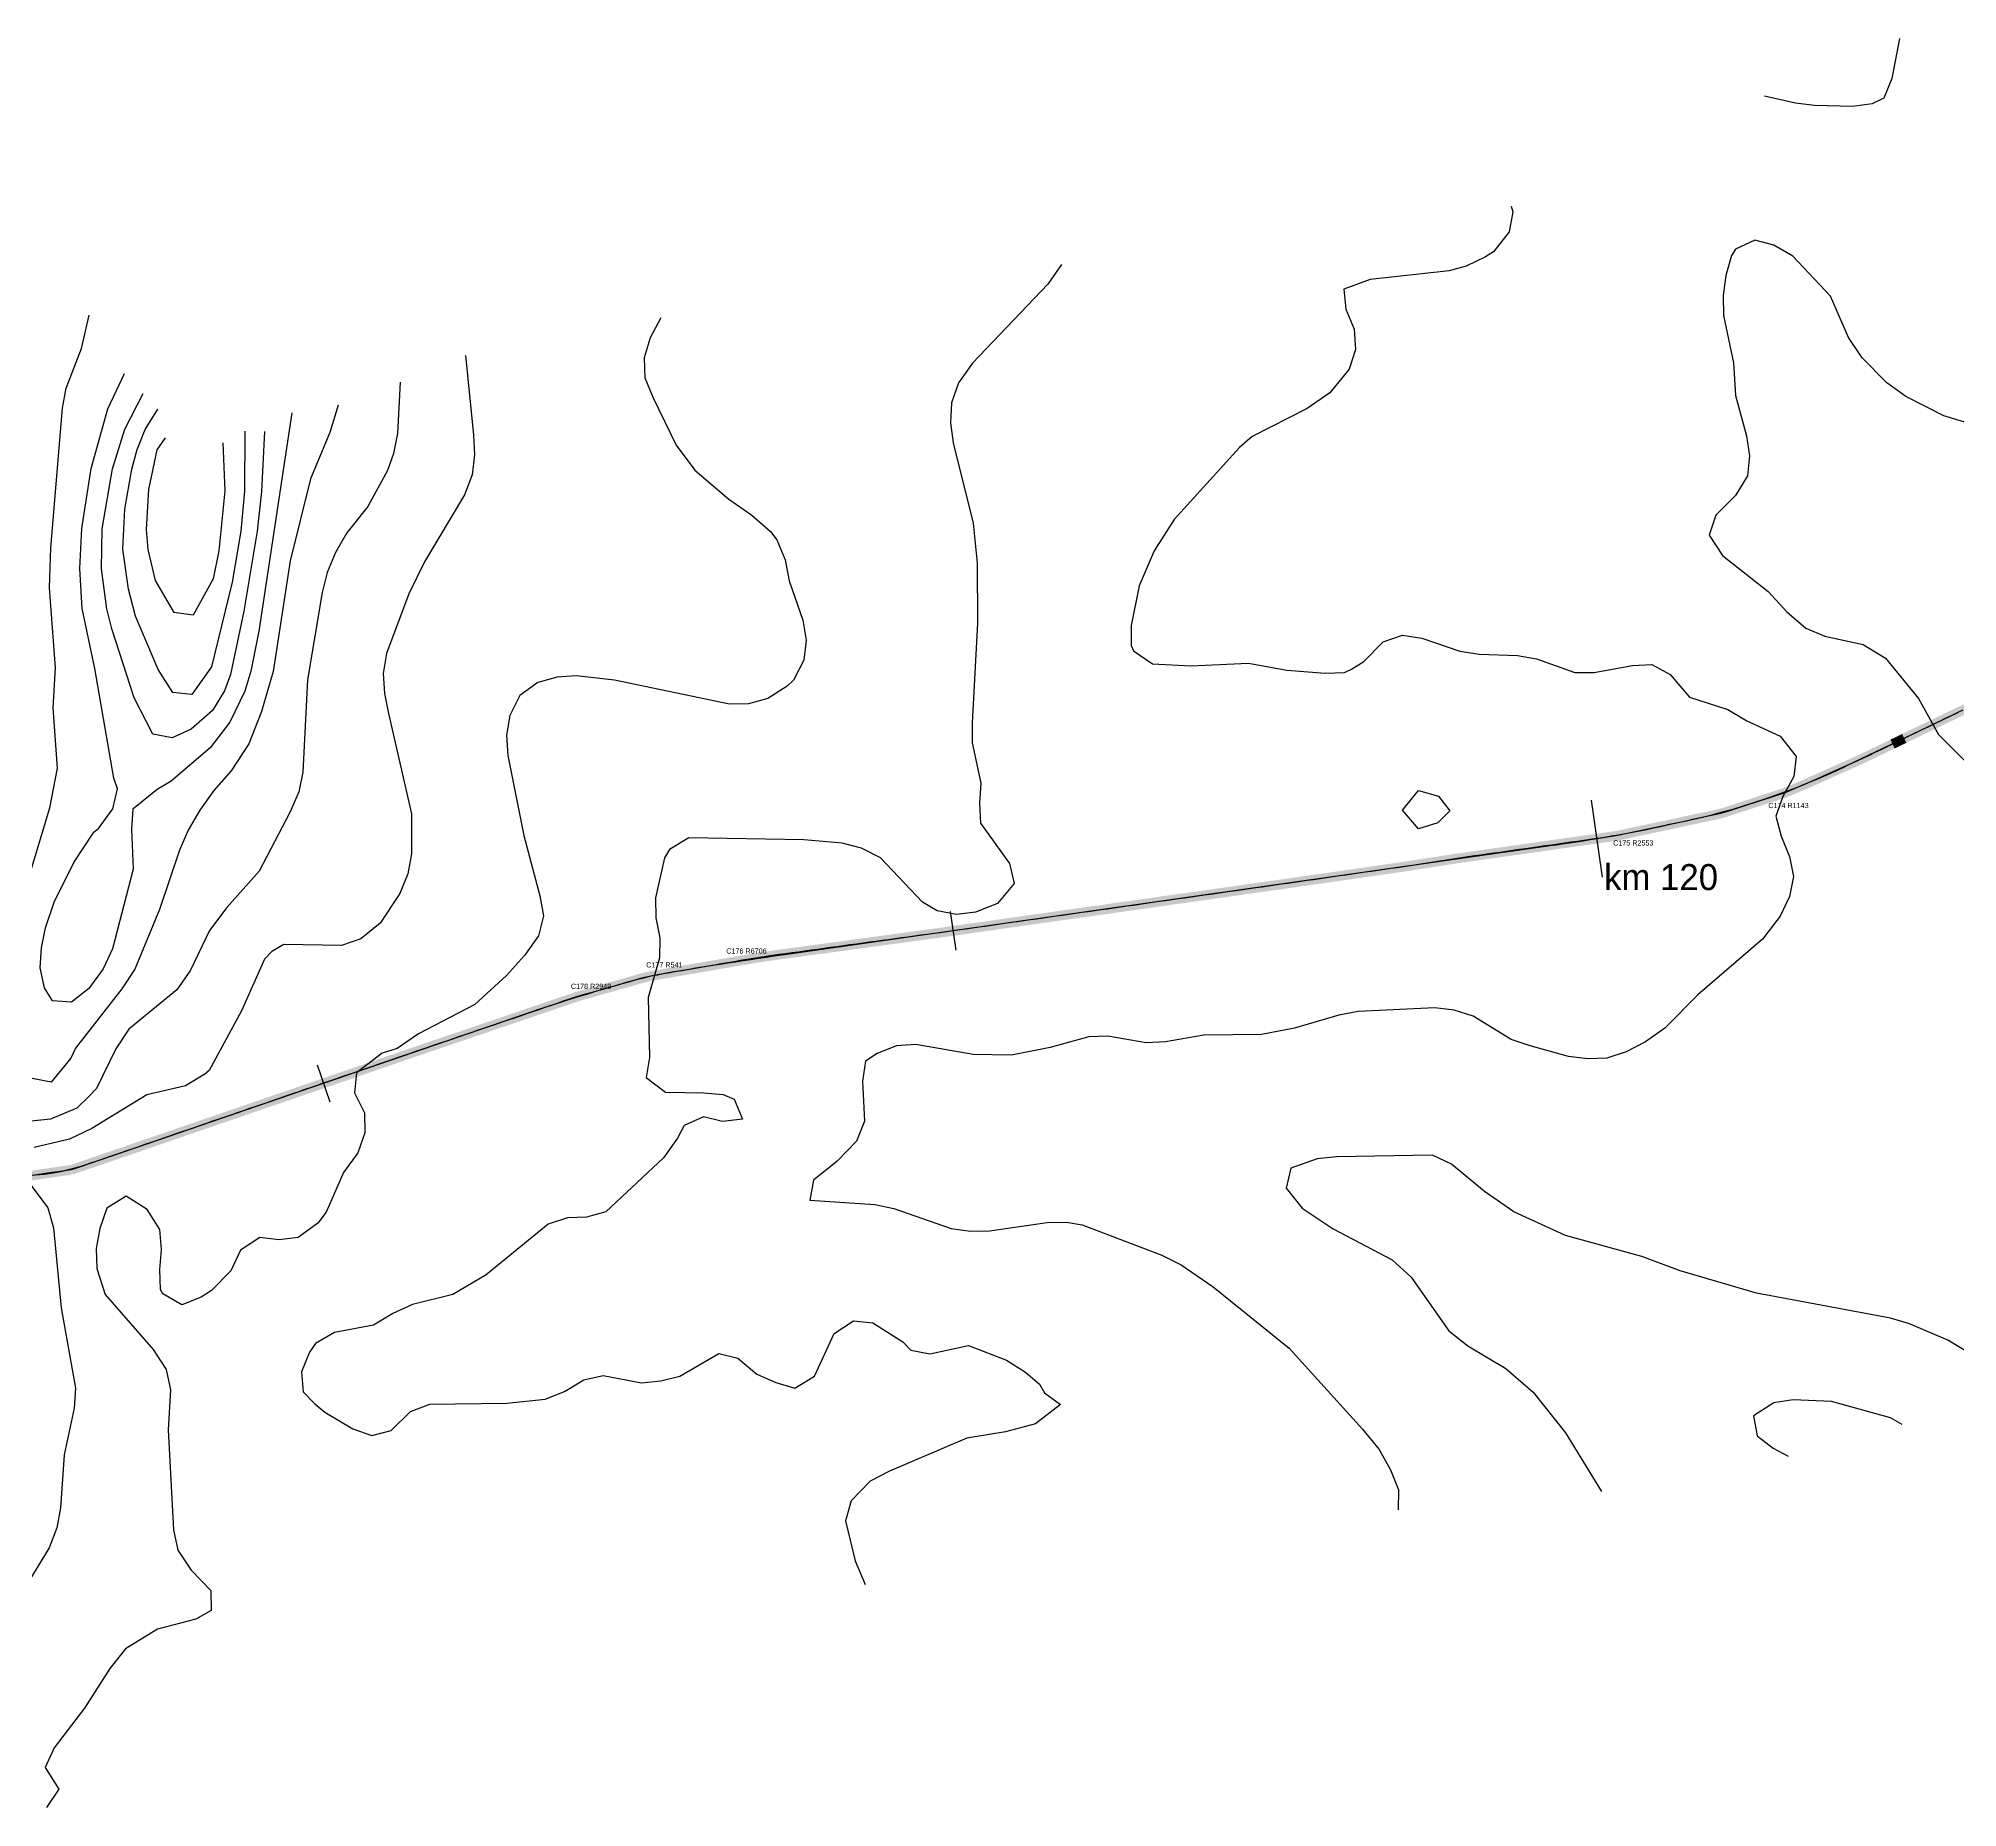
# Model space of a CAD drawing. Header units: metres. Extents: x 697254 to 930473, y 8023396 to 8227001.
# Drawn here: x 833475 to 836430, y 8076246 to 8078969 of the extents above; entities that cross this region are included whole.
import ezdxf

# ---------------------------------------------------------------- set-up
doc = ezdxf.new("R2010")
doc.units = ezdxf.units.M
for name, color, linetype in [('ALIGNMENT_FITTED', 4, 'Continuous'), ('CENTRELINE', 7, 'Continuous'), ('CHAINAGE', 7, 'Continuous'), ('CONTOUR_10M', 33, 'Continuous'), ('CONTOUR_INDEX_50M', 34, 'Continuous'), ('CURVE_LABELS', 4, 'Continuous'), ('GRADE_0-4', 3, 'Continuous'), ('GRADE_4-6', 2, 'Continuous')]:
    doc.layers.add(name, color=color, linetype=linetype)

msp = doc.modelspace()

# ---------------------------------------------------------------- linework, layer by layer
at = {"layer": 'ALIGNMENT_FITTED'}
for p, q in [((836429.5, 8077931.2), (836257.5, 8077849.2)), ((836004.3, 8077763.1), (835983, 8077758.5)), ((835809.7, 8077727.7), (834631.2, 8077559.9)), ((834386.5, 8077517.6), (834376.8, 8077514.8)), ((834223, 8077466.8), (833553.5, 8077237.2))]:
    msp.add_line(p, q, dxfattribs=at)
for centre, radius, start, end in [((835765.5, 8078881.1), 1143.2, -77.9441, -64.5066), ((835449.8, 8080254.9), 2552.7, -81.8943, -77.9441), ((835576.7, 8070921.3), 6705.6, 98.10572, 99.74049), ((834533.7, 8076997), 541, 99.7405, 105.793), ((835179.6, 8074676.8), 2949.4, 105.793, 108.9237), ((833442.1, 8077562), 343.3, -145.4065, -71.0763)]:
    msp.add_arc(centre, radius, start, end, dxfattribs=at)
at = {"layer": 'CENTRELINE'}
msp.add_polyline3d([(836437.6, 8077935.3, 1168.7), (836428.6, 8077930.9, 1169.1), (836419.5, 8077926.6, 1168.9), (836410.5, 8077922.2, 1168.5), (836401.5, 8077917.9, 1168.3), (836392.5, 8077913.5, 1169.1), (836383.5, 8077909.2, 1169.7), (836374.5, 8077904.8, 1170.2), (836365.4, 8077900.5, 1170.7), (836356.4, 8077896.1, 1171.2), (836347.4, 8077891.8, 1171.7), (836338.4, 8077887.4, 1172.2), (836329.4, 8077883.1, 1172.7), (836320.4, 8077878.7, 1173.1), (836311.4, 8077874.4, 1173.4), (836302.3, 8077870, 1173.8), (836293.3, 8077865.7, 1174.2), (836284.3, 8077861.3, 1174.6), (836275.2, 8077857.2, 1175.5), (836266.1, 8077853.1, 1176.2), (836256.9, 8077849, 1176.7), (836247.8, 8077844.9, 1177.1), (836238.7, 8077840.8, 1177.5), (836229.5, 8077836.7, 1177.7), (836220.4, 8077832.6, 1177.7), (836211.3, 8077828.5, 1178), (836202.1, 8077824.4, 1178.2), (836193, 8077820.3, 1178.5), (836183.8, 8077816.5, 1179), (836174.5, 8077812.6, 1179.3), (836165.3, 8077808.7, 1179.4), (836155.8, 8077805.5, 1179.4), (836146.3, 8077802.4, 1179.4), (836136.8, 8077799.3, 1179.7), (836127.3, 8077796.2, 1180.1), (836117.7, 8077793.1, 1180.7), (836108.2, 8077790, 1181.1), (836098.7, 8077786.9, 1181.3), (836089.2, 8077783.8, 1181.4), (836079.7, 8077780.7, 1181.5), (836070.2, 8077777.6, 1181.6), (836060.5, 8077775.1, 1181.8), (836050.7, 8077773, 1181.8), (836040.9, 8077770.9, 1182.1), (836031.1, 8077768.8, 1182.6), (836021.3, 8077766.7, 1183.2), (836011.5, 8077764.6, 1183.7), (836001.8, 8077762.5, 1184.1), (835992, 8077760.4, 1184.5), (835982.2, 8077758.3, 1184.9), (835972.4, 8077756.2, 1185.2), (835962.6, 8077754.2, 1185.6), (835952.8, 8077752.1, 1185.9), (835943, 8077750, 1186.3), (835933.2, 8077747.9, 1186.6), (835923.4, 8077745.8, 1186.8), (835913.7, 8077743.7, 1187), (835903.8, 8077741.7, 1187.1), (835893.9, 8077740.3, 1187.2), (835884, 8077738.9, 1187), (835874.1, 8077737.5, 1186.8), (835864.2, 8077736.1, 1186.7), (835854.3, 8077734.7, 1187), (835844.4, 8077733.3, 1187.2), (835834.5, 8077731.9, 1187.5), (835824.6, 8077730.5, 1187.6), (835814.7, 8077729.1, 1187.8), (835804.7, 8077727.7, 1187.9), (835794.8, 8077726.3, 1188), (835784.9, 8077724.8, 1188.1), (835775, 8077723.4, 1188.3), (835765.1, 8077722, 1188), (835755.2, 8077720.6, 1187.8), (835745.3, 8077719.2, 1187.6), (835735.4, 8077717.8, 1187.5), (835725.5, 8077716.4, 1187.5), (835715.5, 8077715, 1187.4), (835705.6, 8077713.6, 1187.3), (835695.7, 8077712.2, 1187.2), (835685.8, 8077710.8, 1187.3), (835675.9, 8077709.4, 1187.5), (835666, 8077708, 1187.7), (835656.1, 8077706.5, 1187.9), (835646.2, 8077705, 1187.9), (835636.3, 8077703.5, 1187.9), (835626.4, 8077701.9, 1187.8), (835616.5, 8077700.4, 1187.9), (835606.6, 8077698.8, 1187.9), (835596.7, 8077697.3, 1188), (835586.9, 8077695.8, 1188.1), (835577, 8077694.3, 1188.2), (835567, 8077692.8, 1188.3), (835557.1, 8077691.4, 1188.4), (835547.2, 8077690, 1188.6), (835537.3, 8077688.6, 1188.7), (835527.4, 8077687.1, 1188.7), (835517.5, 8077685.7, 1188.7), (835507.6, 8077684.3, 1188.7), (835497.7, 8077682.8, 1188.7), (835487.8, 8077681.4, 1188.6), (835477.9, 8077680, 1188.6), (835468, 8077678.6, 1189), (835458.1, 8077677.1, 1189.3), (835448.2, 8077675.7, 1189.4), (835438.2, 8077674.3, 1189.2), (835428.3, 8077672.9, 1188.9), (835418.4, 8077671.4, 1188.8), (835408.5, 8077670, 1188.9), (835398.6, 8077668.6, 1189.1), (835388.7, 8077667.2, 1189.4), (835378.8, 8077665.8, 1189.8), (835368.9, 8077664.4, 1190.1), (835359, 8077663, 1190.3), (835349.1, 8077661.6, 1190.2), (835339.1, 8077660.2, 1189.9), (835329.2, 8077658.8, 1189.8), (835319.3, 8077657.3, 1189.5), (835309.4, 8077655.9, 1189.3), (835299.5, 8077654.5, 1189.2), (835289.6, 8077653.1, 1189.4), (835279.7, 8077651.7, 1189.5), (835269.8, 8077650.3, 1189.5), (835259.9, 8077648.9, 1189.6), (835250, 8077647.5, 1189.7), (835240, 8077646.1, 1189.8), (835230.1, 8077644.7, 1189.8), (835220.2, 8077643.3, 1189.9), (835210.3, 8077641.9, 1189.9), (835200.4, 8077640.5, 1189.8), (835190.5, 8077639, 1189.7), (835180.6, 8077637.6, 1189.7), (835170.7, 8077636.2, 1189.5), (835160.8, 8077634.8, 1189.3), (835150.8, 8077633.4, 1189.2), (835140.9, 8077632, 1189.1), (835131, 8077630.6, 1188.9), (835121.1, 8077629.2, 1188.7), (835111.2, 8077627.8, 1188.6), (835101.3, 8077626.4, 1188.4), (835091.4, 8077625, 1188.3), (835081.5, 8077623.6, 1188.3), (835071.6, 8077622.2, 1188.3), (835061.6, 8077620.8, 1188.3), (835051.7, 8077619.4, 1188.2), (835041.8, 8077618, 1188.1), (835031.9, 8077616.6, 1188), (835022, 8077615.2, 1188), (835012.1, 8077613.8, 1188), (835002.2, 8077612.4, 1188), (834992.3, 8077611, 1188), (834982.4, 8077609.6, 1188), (834972.5, 8077608.2, 1187.9), (834962.5, 8077606.8, 1187.8), (834952.6, 8077605.4, 1187.8), (834942.7, 8077603.9, 1187.7), (834932.8, 8077602.5, 1187.8), (834922.9, 8077601.1, 1187.8), (834913, 8077599.7, 1187.8), (834903.1, 8077598.3, 1187.9), (834893.2, 8077596.9, 1188), (834883.3, 8077595.5, 1188.1), (834873.3, 8077594.1, 1188.2), (834863.4, 8077592.7, 1188.4), (834853.5, 8077591.4, 1188.4), (834843.6, 8077590, 1188.2), (834833.7, 8077588.7, 1188.1), (834823.8, 8077587.3, 1187.9), (834813.8, 8077586, 1187.5), (834803.9, 8077584.6, 1187.1), (834794, 8077583.3, 1186.7), (834784.1, 8077581.9, 1186.5), (834774.2, 8077580.6, 1186.3), (834764.2, 8077579.2, 1186.1), (834754.3, 8077577.9, 1185.8), (834744.4, 8077576.5, 1185.6), (834734.5, 8077575.2, 1185.5), (834724.6, 8077573.8, 1185.5), (834714.7, 8077572.5, 1185.6), (834704.7, 8077571.1, 1185.6), (834694.8, 8077569.8, 1185.5), (834684.9, 8077568.4, 1185.3), (834675, 8077567.1, 1185.3), (834665.1, 8077565.7, 1185.4), (834655.1, 8077564.4, 1185.4), (834645.2, 8077563, 1185.5), (834635.3, 8077561.7, 1185.5), (834625.4, 8077560.3, 1185.5), (834615.5, 8077559, 1185.4), (834605.6, 8077557.6, 1185.4), (834595.6, 8077556.2, 1185.3), (834585.7, 8077554.8, 1185.3), (834575.9, 8077553.1, 1185.3), (834566, 8077551.4, 1185.4), (834556.1, 8077549.7, 1185.3), (834546.3, 8077548.1, 1185.2), (834536.4, 8077546.4, 1185.1), (834526.5, 8077544.7, 1185.1), (834516.7, 8077543, 1185.1), (834506.8, 8077541.3, 1185.1), (834496.9, 8077539.6, 1185.5), (834487.1, 8077537.9, 1186.1), (834477.2, 8077536.2, 1186.7), (834467.3, 8077534.5, 1187.5), (834457.5, 8077532.8, 1188.4), (834447.6, 8077531.1, 1189.3), (834437.7, 8077529.4, 1189.9), (834427.9, 8077527.7, 1190), (834418, 8077526, 1190.1), (834408.3, 8077523.7, 1189.9), (834398.6, 8077521, 1189.9), (834389, 8077518.3, 1190), (834379.4, 8077515.6, 1190.4), (834369.8, 8077512.8, 1191), (834360.1, 8077510.1, 1191.6), (834350.5, 8077507.4, 1192.1), (834340.9, 8077504.7, 1192.4), (834331.2, 8077501.9, 1192.7), (834321.6, 8077499.2, 1192.8), (834312, 8077496.5, 1192.9), (834302.4, 8077493.6, 1192.8), (834292.9, 8077490.3, 1192.9), (834283.4, 8077487.1, 1193.2), (834274, 8077483.9, 1193.5), (834264.5, 8077480.7, 1193.9), (834255, 8077477.4, 1194.3), (834245.5, 8077474.2, 1194.7), (834236.1, 8077471, 1195), (834226.6, 8077467.8, 1195.3), (834217.1, 8077464.5, 1195.6), (834207.6, 8077461.3, 1196.2), (834198.2, 8077458.1, 1196.6), (834188.7, 8077454.9, 1197.1), (834179.2, 8077451.6, 1197.7), (834169.7, 8077448.4, 1198.2), (834160.3, 8077445.2, 1198.4), (834150.8, 8077442, 1198.3), (834141.3, 8077438.7, 1198.1), (834131.8, 8077435.5, 1197.6), (834122.3, 8077432.3, 1197.1), (834112.9, 8077429.1, 1196.9), (834103.4, 8077425.8, 1197.1), (834093.9, 8077422.6, 1197.3), (834084.4, 8077419.4, 1197.6), (834075, 8077416.2, 1198), (834065.5, 8077412.9, 1198.5), (834056, 8077409.7, 1198.8), (834046.5, 8077406.4, 1198.5), (834037.1, 8077403.2, 1198.6), (834027.6, 8077399.9, 1198.7), (834018.1, 8077396.7, 1198.9), (834008.7, 8077393.4, 1198.8), (833999.2, 8077390.2, 1198.3), (833989.7, 8077386.9, 1198.4), (833980.3, 8077383.7, 1198.7), (833970.8, 8077380.4, 1199), (833961.3, 8077377.2, 1199.1), (833951.9, 8077373.9, 1199.3), (833942.4, 8077370.7, 1199.4), (833932.9, 8077367.4, 1200), (833923.5, 8077364.2, 1200.9), (833914, 8077360.9, 1201.8), (833904.5, 8077357.7, 1202.4), (833895.1, 8077354.4, 1202.4), (833885.6, 8077351.2, 1202.2), (833876.1, 8077347.9, 1202), (833866.7, 8077344.6, 1202.5), (833857.2, 8077341.4, 1202.9), (833847.7, 8077338.1, 1203.2), (833838.3, 8077334.9, 1203.7), (833828.8, 8077331.6, 1204.2), (833819.3, 8077328.4, 1204.6), (833809.9, 8077325.1, 1204.5), (833800.4, 8077321.9, 1204.1), (833790.9, 8077318.6, 1203.7), (833781.5, 8077315.4, 1203.8), (833772, 8077312.1, 1203.9), (833762.5, 8077308.9, 1203.9), (833753.1, 8077305.6, 1204.1), (833743.6, 8077302.4, 1204.4), (833734.1, 8077299.1, 1204.8), (833724.7, 8077295.9, 1204.8), (833715.2, 8077292.6, 1204.3), (833705.7, 8077289.4, 1203.7), (833696.3, 8077286.1, 1203.5), (833686.8, 8077282.9, 1203.7), (833677.3, 8077279.6, 1204), (833667.9, 8077276.3, 1204.2), (833658.4, 8077273.1, 1203.9), (833649, 8077269.8, 1203.3), (833639.5, 8077266.6, 1202.4), (833630, 8077263.3, 1201.7), (833620.6, 8077260.1, 1200.9), (833611.1, 8077256.8, 1200.4), (833601.6, 8077253.6, 1200.4), (833592.2, 8077250.3, 1200.3), (833582.7, 8077247.1, 1200.3), (833573.2, 8077243.8, 1200.6), (833563.8, 8077240.6, 1200.8), (833554.3, 8077237.3, 1201), (833544.8, 8077234.1, 1201), (833535.4, 8077230.8, 1201), (833525.9, 8077227.7, 1201.3), (833515.9, 8077226.3, 1201.8), (833506, 8077224.8, 1202.5), (833496.1, 8077223.4, 1203.3), (833486.2, 8077222, 1204.1), (833476.3, 8077220.6, 1204.9), (833466.4, 8077219.1, 1205.8)], dxfattribs=at)
at = {"layer": 'CHAINAGE'}
for p, q in [((835865.7, 8077796.9), (835882.5, 8077678.1)), ((834879, 8077625.2), (834887.5, 8077565.8)), ((833904.3, 8077389.3), (833923.8, 8077332.5))]:
    msp.add_line(p, q, dxfattribs=at)
at = {"layer": 'CONTOUR_10M'}
for points, elevation in [([(836339.9, 8078969.2), (836328.2, 8078907.7), (836315.9, 8078877.3), (836298, 8078868.5), (836268.4, 8078864.3), (836209.3, 8078865.9), (836179.8, 8078869.3), (836132.5, 8078880.3)], 1180), ([(835742.4, 8078710.9), (835744.8, 8078702), (835739.3, 8078671.3), (835715.2, 8078640.9), (835703, 8078633.1), (835673.2, 8078618.8), (835647.1, 8078611.3), (835525.1, 8078598.2), (835485, 8078583.2), (835488.1, 8078552.3), (835500.8, 8078521.4), (835502.5, 8078490.5), (835493.2, 8078459.9), (835463.1, 8078423.4), (835428.1, 8078399.4), (835343.8, 8078356.4), (835324, 8078339.6), (835223.5, 8078228.6), (835193.1, 8078180.6), (835169.9, 8078126.7), (835157.6, 8078065.3), (835157.3, 8078034.6), (835161, 8078026.3), (835190.3, 8078006.4), (835249.3, 8078003.3), (835338.1, 8078007.5), (835397, 8077996.8), (835456, 8077992), (835485.6, 8077993.2), (835496.8, 8077998.2), (835515.4, 8078010.1), (835545.5, 8078040.4), (835575.2, 8078050.5), (835604.7, 8078046), (835663.5, 8078025.8), (835693, 8078021.4), (835752, 8078019.6), (835781.5, 8078014.3), (835840.3, 8077993.2), (835869.8, 8077993), (835929.1, 8078003.8), (835958.7, 8078005.6), (835987, 8077990.1), (836017, 8077955.4), (836075.8, 8077936.5), (836105.1, 8077919), (836156.5, 8077895), (836181, 8077863.8), (836177.2, 8077833.1), (836160.5, 8077802.6), (836149.9, 8077772), (836158.1, 8077741.1), (836171, 8077710.1), (836176.7, 8077679.2), (836171, 8077648.5), (836156.2, 8077618), (836129.1, 8077583), (836029.6, 8077497), (835979, 8077445.9), (835949.1, 8077425), (835919.3, 8077409.5), (835889.6, 8077399.6), (835860, 8077398.5), (835830.5, 8077402.2), (835771.7, 8077418.4), (835742.3, 8077428.2), (835683.8, 8077464.5), (835654.4, 8077473.6), (835624.9, 8077476.9), (835506.6, 8077471.6), (835476.9, 8077465.9), (835408.6, 8077445.7), (835358.2, 8077436), (835269.5, 8077435.1), (835210.3, 8077425), (835180.7, 8077423.2), (835121.7, 8077433.4), (835092.2, 8077432.6), (835032.8, 8077415.8), (834973.5, 8077404), (834914.4, 8077405.4), (834826, 8077420.5), (834796.4, 8077418.4), (834766.6, 8077407), (834748.3, 8077395), (834744, 8077364.3), (834746.8, 8077302.7), (834734.9, 8077272.1), (834704.8, 8077241.3), (834668.3, 8077211.6), (834662.6, 8077180.9), (834762.8, 8077174.4), (834792.3, 8077168.2), (834880.4, 8077137.6), (834909.9, 8077133.3), (834939.5, 8077134.1), (835028.4, 8077146.6), (835057.9, 8077147.2), (835082, 8077143.3), (835204.9, 8077096.6), (835234.2, 8077081.6), (835283.6, 8077047.6), (835400.7, 8076953.4), (835513.5, 8076828.4), (835539.3, 8076797.2), (835556.7, 8076766.1), (835568.7, 8076735.2), (835568.2, 8076704.4)], 1180), ([(836496.6, 8078361.7), (836408.4, 8078388.5), (836349.7, 8078418.2), (836320.5, 8078438.9), (836282.4, 8078477.7), (836261.8, 8078508.8), (836234.1, 8078572.4), (836176, 8078634), (836146.7, 8078650.9), (836117.2, 8078658.7), (836087.5, 8078644.9), (836081.6, 8078634.9), (836072.6, 8078604.3), (836068.5, 8078573.6), (836069.4, 8078542.8), (836084.6, 8078469.6), (836087.7, 8078419.4), (836104.4, 8078357.5), (836109.1, 8078326.7), (836106.2, 8078295.9), (836087.6, 8078265.5), (836057.3, 8078235.2), (836047, 8078204.6), (836067.8, 8078173.5), (836137.9, 8078117.8), (836166.9, 8078086.7), (836196.1, 8078061.2), (836225.4, 8078049.1), (836284.3, 8078036.3), (836318.7, 8078015.4), (836369.1, 8077953.1), (836400.3, 8077897.8), (836532.4, 8077765.7)], 1170), ([(835050.4, 8078621.1), (835029.1, 8078590.7), (834913.2, 8078469.5), (834891.5, 8078439), (834880.9, 8078408.4), (834879.5, 8078377.7), (834883.3, 8078346.8), (834914.1, 8078223.2), (834920.3, 8078161.6), (834921, 8078069.2), (834912.5, 8077915.5), (834912.9, 8077884.7), (834926.3, 8077822.9), (834923.8, 8077792.2), (834925.3, 8077761.4), (834970.3, 8077699.1), (834977.2, 8077668.2), (834951.6, 8077637.8), (834918, 8077624.1), (834888.4, 8077620.8), (834858.9, 8077626.5), (834836.4, 8077639.7), (834771.6, 8077707.7), (834742.3, 8077723), (834712.8, 8077730.3), (834653.8, 8077735.6), (834476.5, 8077738.6), (834446.7, 8077720.7), (834439.1, 8077707.8), (834425.1, 8077646.5), (834425.8, 8077615.7), (834431.9, 8077584.8), (834431.2, 8077554.1), (834413.9, 8077492.8), (834415.8, 8077400.4), (834410.9, 8077369.7), (834440.6, 8077347.4), (834499.7, 8077346.5), (834529.2, 8077343.5), (834546.5, 8077336.7), (834559.3, 8077305.7), (834528.5, 8077302), (834499, 8077309.3), (834469.3, 8077296.1), (834459.3, 8077276.6), (834437.6, 8077246.2), (834348.9, 8077163.2), (834319.2, 8077154.7), (834289.6, 8077153.9), (834259.9, 8077144.1), (834164.4, 8077066), (834113.5, 8077036.1), (834051, 8077020.5), (834021.1, 8077006.8), (833991.4, 8076988.7), (833931.1, 8076977.5), (833902.2, 8076960.5), (833892.7, 8076947.3), (833880.3, 8076916.8), (833882.9, 8076886), (833900.7, 8076867.7), (833916.4, 8076854.6), (833959.2, 8076829), (833988.6, 8076818.7), (834018.3, 8076826.8), (834048.3, 8076855.8), (834078, 8076867), (834196.3, 8076868.6), (834255.5, 8076875), (834285.2, 8076886.8), (834315.1, 8076904.6), (834344.7, 8076911.3), (834403.7, 8076900.1), (834433.3, 8076903), (834462.9, 8076910.1), (834522.6, 8076945.1), (834552.1, 8076937.9), (834581.2, 8076913.3), (834610.5, 8076900.2), (834640, 8076891.5), (834669.8, 8076910), (834700.4, 8076975.8), (834730.3, 8076995.2), (834759.8, 8076992.5), (834806.1, 8076963.1), (834818.2, 8076950.3), (834847.7, 8076944.5), (834907, 8076957.4), (834965.8, 8076934.8), (834995, 8076916.4), (835016.6, 8076898.1), (835024, 8076884.5), (835048.9, 8076866.8), (835010.2, 8076836.7), (834963.9, 8076824.4), (834904.7, 8076814.8), (834785.6, 8076764.1), (834755.8, 8076748.5), (834726.6, 8076718.2), (834717.9, 8076687.6), (834732.8, 8076625.8), (834748.2, 8076589.5)], 1190), ([(833456.1, 8077662.4), (833493.2, 8077784.9), (833505, 8077846.2), (833498.4, 8077938.7), (833502, 8078000.2), (833492.4, 8078123.4), (833494.4, 8078184.9), (833512.6, 8078400.1), (833518, 8078430.8), (833541.6, 8078491.9), (833553.8, 8078543)], 1230), ([(834133, 8078481.1), (834145, 8078358.9), (834146.6, 8078328.1), (834143.1, 8078297.4), (834131.4, 8078266.8), (834069.7, 8078163.6), (834045.8, 8078114.4), (834011.3, 8078022.6), (834006, 8077991.9), (834008, 8077961.1), (834014.2, 8077930.2), (834049.6, 8077775.8), (834049.6, 8077714.2), (834043.9, 8077683.5), (834031.7, 8077652.9), (834001.5, 8077607.6), (833971.6, 8077583.5), (833941.8, 8077573.2), (833853.2, 8077574.5), (833834.8, 8077563.8), (833823.3, 8077552.2), (833788, 8077472.3), (833738.4, 8077380.8), (833731.7, 8077374.8), (833701.9, 8077357.1), (833642.5, 8077343.4), (833557.6, 8077291.4), (833523.2, 8077275.2), (833468.8, 8077262.1)], 1210), ([(834032.2, 8078440.1), (834028.3, 8078360.9), (834022.2, 8078330.2), (834012.9, 8078304.3), (833982.5, 8078248.8), (833950.3, 8078208.3), (833932.9, 8078177.8), (833920, 8078147.2), (833912.3, 8078116.5), (833889.4, 8077981.8), (833882.7, 8077840), (833876.5, 8077809.4), (833862.9, 8077778.8), (833815.4, 8077687.3), (833765.5, 8077631.3), (833738.8, 8077596.2), (833709.5, 8077535.1), (833688.6, 8077504.7), (833614.6, 8077444.4), (833594.5, 8077413.9), (833564.8, 8077352.8), (833553.8, 8077341), (833534.4, 8077322.5), (833494.1, 8077305.9), (833464.5, 8077302.4)], 1220), ([(833865.3, 8078393), (833814.7, 8078056.6), (833802.5, 8077995.2), (833793.1, 8077964.6), (833770.1, 8077917), (833739.9, 8077877.3), (833680, 8077825.7), (833658, 8077812.9), (833620.6, 8077782.8), (833618.7, 8077752), (833621.3, 8077690.4), (833589.4, 8077567.8), (833574.9, 8077537.3), (833552.9, 8077506.9), (833526.6, 8077486), (833497.1, 8077487.8), (833484.7, 8077508), (833478.1, 8077538.9), (833480.1, 8077569.6), (833486.5, 8077600.3), (833499.6, 8077639.8), (833530.2, 8077701), (833560.5, 8077747.4), (833567.8, 8077752.9), (833590.2, 8077783.3), (833597, 8077813.9), (833591.4, 8077830.5), (833562.5, 8077999.2), (833542.6, 8078091.8), (833539.1, 8078153.4), (833542.5, 8078214.9), (833556.5, 8078307), (833582.1, 8078398.9), (833608.1, 8078453.2)], 1240), ([(833937, 8078404.7), (833924, 8078362.6), (833894.5, 8078291.1), (833862.9, 8078165.2), (833837, 8077994.7), (833818.7, 8077933.4), (833799.1, 8077883.2), (833772, 8077841.9), (833745.3, 8077811.5), (833723.8, 8077781.1), (833705.7, 8077750.6), (833692.6, 8077720), (833662, 8077628.2), (833623.8, 8077536.5), (833604, 8077506.1), (833532.5, 8077414.9), (833525.2, 8077399.6), (833495.1, 8077362.6), (833465.6, 8077368.5)], 1230), ([(833793.1, 8078364.7), (833792.6, 8078272.4), (833787, 8078210.9), (833773.7, 8078132.4), (833742, 8078001.8), (833711.7, 8077959.4), (833682.2, 8077962.6), (833659.9, 8077997.6), (833625, 8078079.9), (833613.9, 8078121.4), (833605.5, 8078183.1), (833608.7, 8078244.6), (833619.1, 8078306), (833627.3, 8078336.6), (833640, 8078367.2), (833659.2, 8078398.3)], 1260), ([(833759.5, 8078346.8), (833762.3, 8078272.9), (833753.2, 8078180.7), (833744.2, 8078137.5), (833713.7, 8078081.4), (833684.2, 8078085.6), (833655.5, 8078134.9), (833644.4, 8078182.5), (833641.8, 8078213.3), (833645.4, 8078274.8), (833658.4, 8078336.1), (833671, 8078354.3)], 1270), ([(835599.8, 8077811.8), (835630.3, 8077803), (835647.7, 8077780.3), (835629.6, 8077761.7), (835599.9, 8077752.8), (835574.9, 8077781.5), (835599.8, 8077811.8)], 1190), ([(836473, 8076930.3), (836414.4, 8076965.7), (836355.7, 8076990.7), (836326.3, 8076999.2), (836120.1, 8077038.1), (836002.4, 8077072.2), (835943.7, 8077094.5), (835826, 8077126.6), (835746.4, 8077163.1), (835701.1, 8077194.6), (835650.5, 8077236.7), (835621.2, 8077250.3), (835473.3, 8077247.5), (835443.7, 8077244.6), (835403, 8077230.3), (835396, 8077199.7), (835420.9, 8077168.5), (835468.6, 8077136.9), (835559.4, 8077089), (835588.5, 8077062.5), (835646.6, 8076980.1), (835675.4, 8076957), (835734, 8076922), (835776.1, 8076885.6), (835826.2, 8076823.2), (835881.3, 8076732.8)], 1170), ([(833462.9, 8077205.9), (833489.8, 8077169.4), (833498.8, 8077138.5), (833510.5, 8077015.2), (833532.5, 8076891.7), (833530.6, 8076860.9), (833515.2, 8076789.2), (833509.4, 8076707.4), (833503.8, 8076676.7), (833492.1, 8076646.1), (833455.3, 8076585.2)], 1210), ([(836344, 8076835.9), (836326.1, 8076845.8), (836235.5, 8076871), (836176.5, 8076873.9), (836146.9, 8076869.2), (836115.2, 8076849.3), (836120.9, 8076818.4), (836145.7, 8076799.6), (836168.9, 8076786.8)], 1160)]:
    msp.add_lwpolyline(points, dxfattribs=dict(at, elevation=elevation))
at = {"layer": 'CONTOUR_INDEX_50M'}
for points, elevation in [([(834433.3, 8078538.9), (834417.3, 8078508.4), (834407.7, 8078477.7), (834409.1, 8078446.9), (834421.6, 8078416), (834456.9, 8078343.3), (834485.8, 8078304.8), (834538.2, 8078260.2), (834573.4, 8078235.6), (834602.5, 8078210.4), (834612.2, 8078197.4), (834624.8, 8078166.4), (834630.8, 8078134.4), (834651.9, 8078073.6), (834657.2, 8078042.8), (834653.6, 8078012.1), (834637.6, 8077981.5), (834628.1, 8077972.1), (834598.3, 8077953.2), (834568.6, 8077944.9), (834539, 8077944.4), (834362.3, 8077981.4), (834303.3, 8077988.3), (834273.7, 8077985.8), (834244, 8077977.7), (834216.7, 8077957.7), (834201.1, 8077927.2), (834195.9, 8077896.5), (834198.1, 8077865.6), (834222.5, 8077742.1), (834247.5, 8077649.4), (834252.8, 8077618.5), (834245, 8077587.9), (834223.4, 8077557.5), (834196.1, 8077527.1), (834147.2, 8077482.1), (834060.6, 8077437), (834027.9, 8077414.6), (834004.4, 8077407.2), (833965.1, 8077377), (833961.8, 8077346.3), (833977.4, 8077315.3), (833977.9, 8077284.5), (833967, 8077253.9), (833944.9, 8077223.5), (833918.3, 8077162.4), (833905.3, 8077145.7), (833875.4, 8077123.6), (833845.7, 8077120.2), (833816.3, 8077123.7), (833786.4, 8077103.9), (833771.5, 8077072.4), (833741.8, 8077042.2), (833726.1, 8077031.7), (833696.3, 8077020.1), (833667.1, 8077036.7), (833663.6, 8077043.4), (833662.2, 8077074.2), (833664.9, 8077105), (833662.1, 8077135.8), (833643.1, 8077166.9), (833610.4, 8077187.3), (833580.6, 8077168.8), (833569.8, 8077137.3), (833564.4, 8077106.6), (833565.3, 8077075.8), (833578.4, 8077036), (833652.3, 8076951.3), (833672.1, 8076920.2), (833678.7, 8076889.3), (833675.1, 8076827.8), (833683.2, 8076673.8), (833690.2, 8076642.6), (833710.4, 8076611.8), (833740.8, 8076580.5), (833741.2, 8076549.7), (833718, 8076536.4), (833658.6, 8076520.7), (833609.3, 8076490.3), (833585.3, 8076460), (833546.4, 8076399), (833499.5, 8076338.3), (833485.8, 8076307.7), (833506.8, 8076274.7), (833487.7, 8076246.1)], 1200), ([(833823.7, 8078364.2), (833818.8, 8078272), (833812.3, 8078210.5), (833791.7, 8078087.7), (833771.3, 8077990.3), (833761.8, 8077965.1), (833743.4, 8077934.7), (833710.8, 8077905.8), (833681.1, 8077892.7), (833651.6, 8077898.3), (833623, 8077954.4), (833588.7, 8078060.3), (833580.6, 8078091.2), (833572.6, 8078152.9), (833573.8, 8078214.4), (833589.6, 8078306.5), (833608.3, 8078367.7), (833636.5, 8078422.7)], 1250)]:
    msp.add_lwpolyline(points, dxfattribs=dict(at, elevation=elevation))
at = {"layer": 'GRADE_0-4', "const_width": 15}
for points in [[(836347.4, 8077891.8), (836338.4, 8077887.4), (836329.4, 8077883.1)], [(836256.9, 8077849), (836247.8, 8077844.9), (836238.7, 8077840.8), (836229.5, 8077836.7), (836220.4, 8077832.6), (836211.3, 8077828.5), (836202.1, 8077824.4), (836193, 8077820.3), (836183.8, 8077816.5), (836174.5, 8077812.6), (836165.3, 8077808.7), (836155.8, 8077805.5), (836146.3, 8077802.4), (836136.8, 8077799.3), (836127.3, 8077796.2), (836117.7, 8077793.1), (836108.2, 8077790), (836098.7, 8077786.9), (836089.2, 8077783.8), (836079.7, 8077780.7), (836070.2, 8077777.6), (836060.5, 8077775.1), (836050.7, 8077773), (836040.9, 8077770.9), (836031.1, 8077768.8), (836021.3, 8077766.7), (836011.5, 8077764.6), (836001.8, 8077762.5), (835992, 8077760.4), (835982.2, 8077758.3), (835972.4, 8077756.2), (835962.6, 8077754.2), (835952.8, 8077752.1), (835943, 8077750), (835933.2, 8077747.9), (835923.4, 8077745.8), (835913.7, 8077743.7), (835903.8, 8077741.7), (835893.9, 8077740.3), (835884, 8077738.9), (835874.1, 8077737.5), (835864.2, 8077736.1), (835854.3, 8077734.7), (835844.4, 8077733.3), (835834.5, 8077731.9), (835824.6, 8077730.5), (835814.7, 8077729.1), (835804.7, 8077727.7), (835794.8, 8077726.3), (835784.9, 8077724.8), (835775, 8077723.4), (835765.1, 8077722), (835755.2, 8077720.6), (835745.3, 8077719.2), (835735.4, 8077717.8), (835725.5, 8077716.4), (835715.5, 8077715), (835705.6, 8077713.6), (835695.7, 8077712.2), (835685.8, 8077710.8), (835675.9, 8077709.4), (835666, 8077708), (835656.1, 8077706.5), (835646.2, 8077705), (835636.3, 8077703.5), (835626.4, 8077701.9), (835616.5, 8077700.4), (835606.6, 8077698.8), (835596.7, 8077697.3), (835586.9, 8077695.8), (835577, 8077694.3), (835567, 8077692.8), (835557.1, 8077691.4), (835547.2, 8077690), (835537.3, 8077688.6), (835527.4, 8077687.1), (835517.5, 8077685.7), (835507.6, 8077684.3), (835497.7, 8077682.8), (835487.8, 8077681.4), (835477.9, 8077680), (835468, 8077678.6), (835458.1, 8077677.1), (835448.2, 8077675.7), (835438.2, 8077674.3), (835428.3, 8077672.9), (835418.4, 8077671.4), (835408.5, 8077670), (835398.6, 8077668.6), (835388.7, 8077667.2), (835378.8, 8077665.8), (835368.9, 8077664.4), (835359, 8077663), (835349.1, 8077661.6), (835339.1, 8077660.2), (835329.2, 8077658.8), (835319.3, 8077657.3), (835309.4, 8077655.9), (835299.5, 8077654.5), (835289.6, 8077653.1), (835279.7, 8077651.7), (835269.8, 8077650.3), (835259.9, 8077648.9), (835250, 8077647.5), (835240, 8077646.1), (835230.1, 8077644.7), (835220.2, 8077643.3), (835210.3, 8077641.9), (835200.4, 8077640.5), (835190.5, 8077639), (835180.6, 8077637.6), (835170.7, 8077636.2), (835160.8, 8077634.8), (835150.8, 8077633.4), (835140.9, 8077632), (835131, 8077630.6), (835121.1, 8077629.2), (835111.2, 8077627.8), (835101.3, 8077626.4), (835091.4, 8077625), (835081.5, 8077623.6), (835071.6, 8077622.2), (835061.6, 8077620.8), (835051.7, 8077619.4), (835041.8, 8077618), (835031.9, 8077616.6), (835022, 8077615.2), (835012.1, 8077613.8), (835002.2, 8077612.4), (834992.3, 8077611), (834982.4, 8077609.6), (834972.5, 8077608.2), (834962.5, 8077606.8), (834952.6, 8077605.4), (834942.7, 8077603.9), (834932.8, 8077602.5), (834922.9, 8077601.1), (834913, 8077599.7), (834903.1, 8077598.3), (834893.2, 8077596.9), (834883.3, 8077595.5), (834873.3, 8077594.1), (834863.4, 8077592.7), (834853.5, 8077591.4), (834843.6, 8077590), (834833.7, 8077588.7), (834823.8, 8077587.3), (834813.8, 8077586), (834803.9, 8077584.6), (834794, 8077583.3), (834784.1, 8077581.9), (834774.2, 8077580.6), (834764.2, 8077579.2), (834754.3, 8077577.9), (834744.4, 8077576.5), (834734.5, 8077575.2), (834724.6, 8077573.8), (834714.7, 8077572.5), (834704.7, 8077571.1), (834694.8, 8077569.8), (834684.9, 8077568.4), (834675, 8077567.1), (834665.1, 8077565.7), (834655.1, 8077564.4), (834645.2, 8077563), (834635.3, 8077561.7), (834625.4, 8077560.3), (834615.5, 8077559), (834605.6, 8077557.6), (834595.6, 8077556.2), (834585.7, 8077554.8), (834575.9, 8077553.1), (834566, 8077551.4), (834556.1, 8077549.7), (834546.3, 8077548.1), (834536.4, 8077546.4), (834526.5, 8077544.7), (834516.7, 8077543), (834506.8, 8077541.3), (834496.9, 8077539.6), (834487.1, 8077537.9), (834477.2, 8077536.2), (834467.3, 8077534.5), (834457.5, 8077532.8), (834447.6, 8077531.1), (834437.7, 8077529.4), (834427.9, 8077527.7), (834418, 8077526), (834408.3, 8077523.7), (834398.6, 8077521), (834389, 8077518.3), (834379.4, 8077515.6), (834369.8, 8077512.8), (834360.1, 8077510.1), (834350.5, 8077507.4), (834340.9, 8077504.7), (834331.2, 8077501.9), (834321.6, 8077499.2), (834312, 8077496.5), (834302.4, 8077493.6), (834292.9, 8077490.3), (834283.4, 8077487.1), (834274, 8077483.9), (834264.5, 8077480.7), (834255, 8077477.4), (834245.5, 8077474.2), (834236.1, 8077471), (834226.6, 8077467.8), (834217.1, 8077464.5), (834207.6, 8077461.3), (834198.2, 8077458.1), (834188.7, 8077454.9), (834179.2, 8077451.6), (834169.7, 8077448.4), (834160.3, 8077445.2), (834150.8, 8077442), (834141.3, 8077438.7), (834131.8, 8077435.5), (834122.3, 8077432.3), (834112.9, 8077429.1), (834103.4, 8077425.8), (834093.9, 8077422.6), (834084.4, 8077419.4), (834075, 8077416.2), (834065.5, 8077412.9), (834056, 8077409.7), (834046.5, 8077406.4), (834037.1, 8077403.2), (834027.6, 8077399.9), (834018.1, 8077396.7), (834008.7, 8077393.4), (833999.2, 8077390.2), (833989.7, 8077386.9), (833980.3, 8077383.7), (833970.8, 8077380.4), (833961.3, 8077377.2), (833951.9, 8077373.9), (833942.4, 8077370.7), (833932.9, 8077367.4), (833923.5, 8077364.2), (833914, 8077360.9), (833904.5, 8077357.7), (833895.1, 8077354.4), (833885.6, 8077351.2), (833876.1, 8077347.9), (833866.7, 8077344.6), (833857.2, 8077341.4), (833847.7, 8077338.1), (833838.3, 8077334.9), (833828.8, 8077331.6), (833819.3, 8077328.4), (833809.9, 8077325.1), (833800.4, 8077321.9), (833790.9, 8077318.6), (833781.5, 8077315.4), (833772, 8077312.1), (833762.5, 8077308.9), (833753.1, 8077305.6), (833743.6, 8077302.4), (833734.1, 8077299.1), (833724.7, 8077295.9), (833715.2, 8077292.6), (833705.7, 8077289.4), (833696.3, 8077286.1), (833686.8, 8077282.9), (833677.3, 8077279.6), (833667.9, 8077276.3), (833658.4, 8077273.1), (833649, 8077269.8), (833639.5, 8077266.6), (833630, 8077263.3), (833620.6, 8077260.1), (833611.1, 8077256.8), (833601.6, 8077253.6), (833592.2, 8077250.3), (833582.7, 8077247.1), (833573.2, 8077243.8), (833563.8, 8077240.6), (833554.3, 8077237.3), (833544.8, 8077234.1), (833535.4, 8077230.8), (833525.9, 8077227.7)]]:
    msp.add_lwpolyline(points, dxfattribs=at)
at = {"layer": 'GRADE_4-6', "const_width": 15}
for points in [[(836546.7, 8077985.4), (836537.5, 8077981.4), (836528.4, 8077977.3), (836519.2, 8077973.3), (836510.1, 8077969.3), (836500.9, 8077965.2), (836491.8, 8077961.2), (836482.7, 8077957), (836473.6, 8077952.7), (836464.6, 8077948.3), (836455.6, 8077944), (836446.6, 8077939.6), (836437.6, 8077935.3), (836428.6, 8077930.9), (836419.5, 8077926.6), (836410.5, 8077922.2), (836401.5, 8077917.9), (836392.5, 8077913.5), (836383.5, 8077909.2), (836374.5, 8077904.8), (836365.4, 8077900.5), (836356.4, 8077896.1), (836347.4, 8077891.8)], [(836329.4, 8077883.1), (836320.4, 8077878.7), (836311.4, 8077874.4), (836302.3, 8077870), (836293.3, 8077865.7), (836284.3, 8077861.3), (836275.2, 8077857.2), (836266.1, 8077853.1), (836256.9, 8077849)], [(833525.9, 8077227.7), (833515.9, 8077226.3), (833506, 8077224.8), (833496.1, 8077223.4), (833486.2, 8077222), (833476.3, 8077220.6), (833466.4, 8077219.1), (833456.5, 8077217.7), (833446.6, 8077216.9)]]:
    msp.add_lwpolyline(points, dxfattribs=at)

# ---------------------------------------------------------------- texts
at = {"layer": 'CHAINAGE'}
msp.add_text('km 120', height=40, dxfattribs=at).set_placement((835885.4, 8077658.3))
at = {"layer": 'CURVE_LABELS'}
for s, p in [('C174 R1143', (836138.2, 8077784.5)), ('C175 R2553', (835899.3, 8077726.9)), ('C176 R6706', (834534.3, 8077560.5)), ('C177 R541', (834410.9, 8077539.2)), ('C178 R2949', (834295.1, 8077506.2))]:
    msp.add_text(s, height=8, dxfattribs=at).set_placement(p)

doc.saveas('drawing.dxf')
